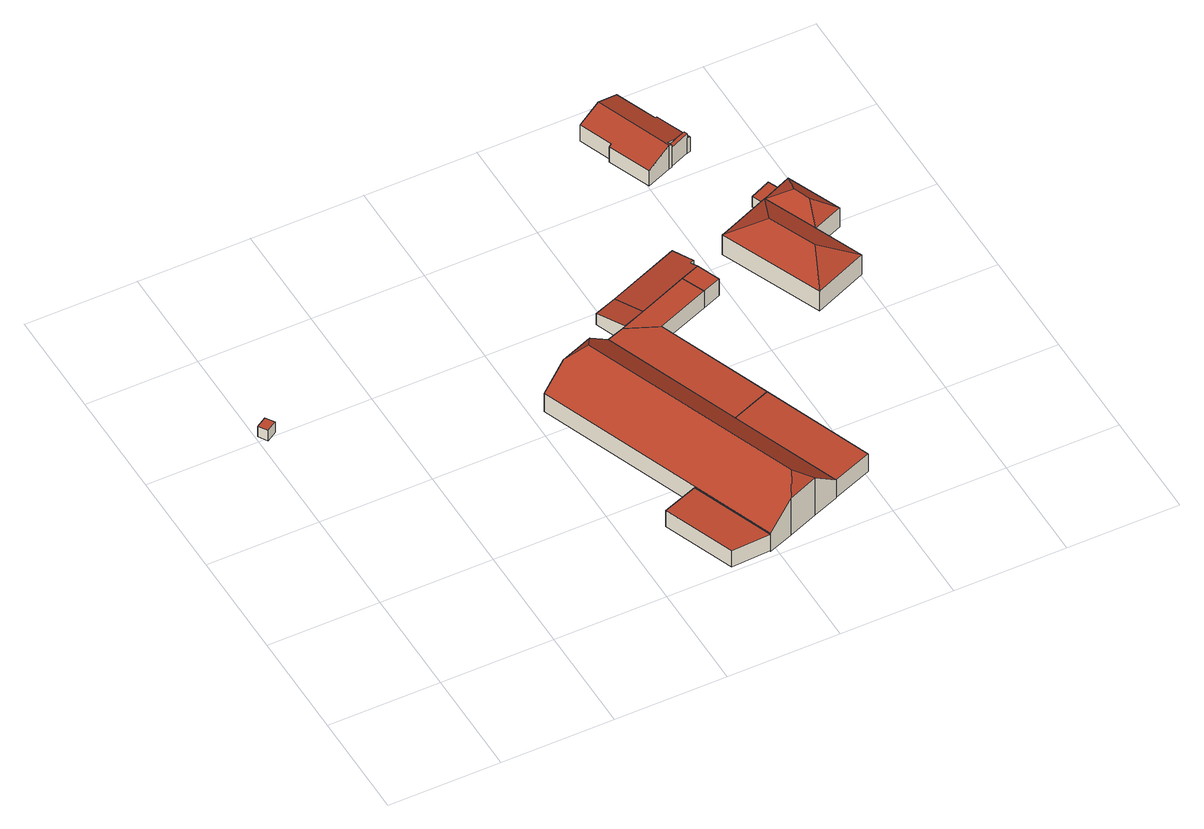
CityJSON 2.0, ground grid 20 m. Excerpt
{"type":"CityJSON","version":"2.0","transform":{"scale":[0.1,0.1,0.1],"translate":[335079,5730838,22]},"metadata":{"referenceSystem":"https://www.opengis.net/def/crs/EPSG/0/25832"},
"CityObjects":{
"building1":{"type":"Building","attributes":{"Geometrietyp2DReferenz":"3000","Gemeindeschluessel":"05170012","function":"51009_1610","roofType":"1000","measuredHeight":2.35},"geometry":[{"type":"Solid","lod":"2","boundaries":[[[[0,1,2,3]],[[4,5,1,0]],[[6,7,5,4]],[[3,2,7,6]],[[4,0,3,6]],[[1,5,7,2]]]],"semantics":{"surfaces":[{"type":"WallSurface"},{"type":"RoofSurface"},{"type":"GroundSurface"}],"values":[[0,0,0,0,1,2]]}}]},
"building2":{"type":"Building","attributes":{"Geometrietyp2DReferenz":"3000","Gemeindeschluessel":"05170012","function":"51009_1610","roofType":"1000","measuredHeight":3.42},"geometry":[{"type":"Solid","lod":"2","boundaries":[[[[8,9,10,11]],[[12,13,9,8]],[[14,15,13,12]],[[11,10,15,14]],[[12,8,11,14]],[[9,13,15,10]]]],"semantics":{"surfaces":[{"type":"WallSurface"},{"type":"RoofSurface"},{"type":"GroundSurface"}],"values":[[0,0,0,0,1,2]]}}]},
"building3":{"type":"Building","attributes":{"Geometrietyp2DReferenz":"3000","Gemeindeschluessel":"05170012","function":"31001_2720","roofType":"3300","measuredHeight":10.45},"address":[{"country":"Germany","locality":"Hamminkeln","thoroughfareNumber":"15a","thoroughfareName":"Zum Weißenstein"},{"country":"Germany","locality":"Hamminkeln","thoroughfareNumber":"15b","thoroughfareName":"Zum Weißenstein"}],"geometry":[{"type":"Solid","lod":"2","boundaries":[[[[16,17,18,19]],[[20,21,17,16]],[[22,23,21,20]],[[24,25,23,22]],[[26,27,25,24]],[[28,29,27,26]],[[30,31,29,28]],[[32,33,31,30]],[[34,35,33,32]],[[19,18,35,34]],[[36,30,28,26,24,22,20,37]],[[20,16,37]],[[37,16,19,34,32,36]],[[32,30,36]],[[17,21,23,25,27,29,31,33,35,18]]]],"semantics":{"surfaces":[{"type":"WallSurface"},{"type":"RoofSurface"},{"type":"GroundSurface"}],"values":[[0,0,0,0,0,0,0,0,0,0,1,1,1,1,2]]}}]},
"building4":{"type":"Building","attributes":{"Geometrietyp2DReferenz":"3000","Gemeindeschluessel":"05170012","function":"31001_2700","roofType":"1000","measuredHeight":3.72},"address":[{"country":"Germany","locality":"Hamminkeln","thoroughfareNumber":"15","thoroughfareName":"Zum Weißenstein"}],"geometry":[{"type":"Solid","lod":"2","boundaries":[[[[38,39,40,41]],[[42,43,39,38]],[[26,44,43,42]],[[24,45,44,26]],[[22,46,45,24]],[[41,40,46,22]],[[24,26,42,38,41,22]],[[39,43,44,45,46,40]]]],"semantics":{"surfaces":[{"type":"WallSurface"},{"type":"RoofSurface"},{"type":"GroundSurface"}],"values":[[0,0,0,0,0,0,1,2]]}}]},
"building5":{"type":"Building","attributes":{"Geometrietyp2DReferenz":"3000","Gemeindeschluessel":"05170012","function":"51009_1610","roofType":"2100","measuredHeight":3.58},"geometry":[{"type":"Solid","lod":"2","boundaries":[[[[47,48,49,50]],[[51,52,48,47]],[[53,54,52,51]],[[50,49,54,53]],[[51,47,50,53]],[[48,52,54,49]]]],"semantics":{"surfaces":[{"type":"WallSurface"},{"type":"RoofSurface"},{"type":"GroundSurface"}],"values":[[0,0,0,0,1,2]]}}]},
"building6":{"type":"Building","attributes":{"Geometrietyp2DReferenz":"3000","Gemeindeschluessel":"05170012","function":"31001_2720","roofType":"1000","measuredHeight":3.83},"address":[{"country":"Germany","locality":"Hamminkeln","thoroughfareNumber":"15","thoroughfareName":"Zum Weißenstein"}],"geometry":[{"type":"Solid","lod":"2","boundaries":[[[[55,56,57,42]],[[28,58,56,55]],[[26,59,58,28]],[[42,57,59,26]],[[28,55,42,26]],[[56,58,59,57]]]],"semantics":{"surfaces":[{"type":"WallSurface"},{"type":"RoofSurface"},{"type":"GroundSurface"}],"values":[[0,0,0,0,1,2]]}}]},
"building7":{"type":"Building","attributes":{"Geometrietyp2DReferenz":"3000","Gemeindeschluessel":"05170012","function":"31001_1010","roofType":"1000","measuredHeight":3.69},"address":[{"country":"Germany","locality":"Hamminkeln","thoroughfareNumber":"15","thoroughfareName":"Zum Weißenstein"}],"geometry":[{"type":"Solid","lod":"2","boundaries":[[[[60,61,62,47]],[[63,64,61,60]],[[38,65,64,63]],[[41,66,65,38]],[[47,62,66,41]],[[38,63,60,47,41]],[[61,64,65,66,62]]]],"semantics":{"surfaces":[{"type":"WallSurface"},{"type":"RoofSurface"},{"type":"GroundSurface"}],"values":[[0,0,0,0,0,1,2]]}}]},
"building8":{"type":"Building","attributes":{"Gemeindeschluessel":"05170012","Geometrietyp2DReferenz":"3000","function":"31001_1010"},"address":[{"country":"Germany","locality":"Hamminkeln","thoroughfareNumber":"15","thoroughfareName":"Zum Weißenstein"}],"children":["building8-1","building8-2"]},
"building8-1":{"type":"BuildingPart","attributes":{"roofType":"2100","measuredHeight":3.65},"parents":["building8"],"geometry":[{"type":"Solid","lod":"2","boundaries":[[[[50,67,62,47]],[[68,69,67,50]],[[70,71,69,68]],[[72,73,71,70]],[[74,75,73,72]],[[47,62,61,60]],[[74,72,70,68,50,47,60]],[[67,69,71,73,75,61,62]],[[60,61,75,74]]]],"semantics":{"surfaces":[{"type":"WallSurface"},{"type":"RoofSurface"},{"type":"GroundSurface"},{"type":"ClosureSurface"}],"values":[[0,0,0,0,0,0,1,2,3]]}}]},
"building8-2":{"type":"BuildingPart","attributes":{"roofType":"1000","measuredHeight":3.65},"parents":["building8"],"geometry":[{"type":"Solid","lod":"2","boundaries":[[[[76,77,75,74]],[[63,64,77,76]],[[60,61,64,63]],[[76,74,60,63]],[[75,77,64,61]],[[74,75,61,60]]]],"semantics":{"surfaces":[{"type":"WallSurface"},{"type":"RoofSurface"},{"type":"GroundSurface"},{"type":"ClosureSurface"}],"values":[[0,0,0,1,2,3]]}}]},
"building9":{"type":"Building","attributes":{"name":"Loosenhof","Gemeindeschluessel":"05170012","Geometrietyp2DReferenz":"3000","function":"31001_1210"},"address":[{"country":"Germany","locality":"Hamminkeln","thoroughfareNumber":"15","thoroughfareName":"Zum Weißenstein"}],"children":["building9-1","building9-2"]},
"building9-1":{"type":"BuildingPart","attributes":{"roofType":"3100","measuredHeight":5.24},"parents":["building9"],"geometry":[{"type":"MultiSurface","lod":"2","boundaries":[[[78,79,80,81]],[[82,83,79,78]],[[84,85,83,82]],[[86,87,85,84]],[[88,89,87,86]],[[90,91,89,88]],[[92,93,91,90]],[[94,95,93,92]],[[96,97,98,99]],[[100,101,97,96]],[[81,80,101,100]],[[82,78,81,100,96,84]],[[99,102,103,94,92,90,88,86,84,96]],[[79,83,85,87,89,91,93,95,104,105,98,97,101,80]],[[106,107,104,95]],[[94,103,107,106]],[[107,108,105,104]],[[102,109,110]],[[103,110,109,108,107]],[[108,111,98,105]],[[102,99,112,109]],[[111,108,109,112]]],"semantics":{"surfaces":[{"type":"WallSurface"},{"type":"RoofSurface"},{"type":"GroundSurface"},{"type":"ClosureSurface"}],"values":[0,0,0,0,0,0,0,0,0,0,0,1,1,2,0,3,0,0,3,0,0,3]}}]},
"building9-2":{"type":"BuildingPart","attributes":{"roofType":"1000","measuredHeight":4.07},"address":[{"country":"Germany","locality":"Hamminkeln","thoroughfareNumber":"15","thoroughfareName":"Zum Weißenstein"}],"parents":["building9"],"geometry":[{"type":"MultiSurface","lod":"2","boundaries":[[[112,111,106,113]],[[113,114,109,112]],[[107,106,111,108]],[[114,103,110]],[[109,110,103,107,108]],[[114,113,94,103]],[[106,107,103,94]],[[112,109,108,111]]],"semantics":{"surfaces":[{"type":"WallSurface"},{"type":"RoofSurface"},{"type":"GroundSurface"},{"type":"ClosureSurface"}],"values":[0,1,2,0,3,0,3,3]}}]},
"building10":{"type":"Building","attributes":{"Gemeindeschluessel":"05170012","Geometrietyp2DReferenz":"3000","function":"31001_1210"},"address":[{"country":"Germany","locality":"Hamminkeln","thoroughfareNumber":"15","thoroughfareName":"Zum Weißenstein"}],"children":["building10-1","building10-2"]},
"building10-1":{"type":"BuildingPart","attributes":{"roofType":"3200","measuredHeight":7.24},"parents":["building10"],"geometry":[{"type":"MultiSurface","lod":"2","boundaries":[[[115,116,117,118]],[[119,120,116,115]],[[121,122,120,119]],[[123,124,125,126]],[[118,117,124,123]],[[127,115,118,128]],[[118,123,128]],[[128,123,126,121,127]],[[121,119,115,127]],[[116,120,122,125,124,117]],[[121,126,129,130]],[[125,122,130,129]]],"semantics":{"surfaces":[{"type":"WallSurface"},{"type":"RoofSurface"},{"type":"GroundSurface"},{"type":"ClosureSurface"}],"values":[0,0,0,0,0,1,1,1,1,2,0,3]}}]},
"building10-2":{"type":"BuildingPart","attributes":{"roofType":"3200","measuredHeight":6.32},"parents":["building10"],"geometry":[{"type":"Solid","lod":"2","boundaries":[[[[131,132,122,130]],[[133,134,132,131]],[[129,125,134,133]],[[135,133,131,136]],[[131,130,136]],[[136,130,129,135]],[[129,133,135]],[[132,134,125,122]],[[129,130,122,125]]]],"semantics":{"surfaces":[{"type":"WallSurface"},{"type":"RoofSurface"},{"type":"GroundSurface"},{"type":"ClosureSurface"}],"values":[[0,0,0,1,1,1,1,2,3]]}}]},
"building11":{"type":"Building","attributes":{"Geometrietyp2DReferenz":"3000","Gemeindeschluessel":"05170012","function":"51009_1610","roofType":"1000","measuredHeight":2.24},"geometry":[{"type":"Solid","lod":"2","boundaries":[[[[137,138,139,140]],[[141,142,138,137]],[[143,144,142,141]],[[140,139,144,143]],[[141,137,140,143]],[[138,142,144,139]]]],"semantics":{"surfaces":[{"type":"WallSurface"},{"type":"RoofSurface"},{"type":"GroundSurface"}],"values":[[0,0,0,0,1,2]]}}]}
},
"vertices":[
[29,598,33],[29,598,10],[19,614,10],[19,614,33],[10,587,33],[10,587,10],[0,603,33],[0,603,10],
[590,11,38],[590,11,3],[534,158,3],[534,158,38],[519,8,38],[519,8,3],[471,135,38],[471,135,3],
[467,466,79],[467,466,1],[424,449,1],[424,449,41],[526,489,79],[526,489,1],[568,506,41],[568,506,1],[584,464,41],[584,464,1],[661,261,41],[661,261,1],[735,66,41],[735,66,1],[689,49,82],[689,49,1],[635,28,81],[635,28,1],[590,11,41],[590,11,1],[654,61,106],[505,453,106],
[655,492,41],[655,492,3],[599,517,3],[599,517,41],[732,288,41],[732,288,3],[661,261,3],[584,464,3],[568,506,3],
[645,535,41],[645,535,5],[624,590,5],[624,590,30],[605,520,41],[605,520,5],[584,575,30],[584,575,5],
[806,93,41],[806,93,2],[732,288,2],[735,66,2],[661,261,2],
[733,570,41],[733,570,4],[645,535,4],[750,529,41],[750,529,4],[655,492,4],[599,517,4],
[624,590,4],[753,641,30],[753,641,4],[769,599,38],[769,599,4],[762,596,38],[762,596,4],[767,583,41],[767,583,4],
[783,542,41],[783,542,4],
[774,881,43],[774,881,8],[769,879,8],[769,879,41],[751,941,43],[751,941,8],[792,957,60],[792,957,8],[833,973,43],[833,973,8],[862,901,42],[862,901,8],[866,903,40],[866,903,8],[891,839,40],[891,839,8],[885,837,43],[885,837,8],[844,821,60],[844,821,8],[849,822,8],[849,822,58],[799,803,41],[799,803,8],[846,829,58],[883,844,43],[883,844,8],[846,829,8],[885,837,10],[883,844,10],[846,829,10],[846,829,51],[862,836,51],[849,822,10],[849,822,51],
[885,837,51],[883,844,51],
[830,619,47],[830,619,4],[905,438,4],[905,438,47],[842,624,47],[842,624,4],[926,659,47],[926,659,4],[1001,478,47],[1001,478,4],[966,564,4],[966,564,47],[898,591,77],[933,507,77],[966,564,46],[926,659,46],
[980,682,46],[980,682,4],[1020,586,46],[1020,586,4],[979,608,67],[967,638,67],
[967,676,31],[967,676,8],[956,702,8],[956,702,31],[929,661,31],[929,661,8],[919,686,31],[919,686,8]
]}
